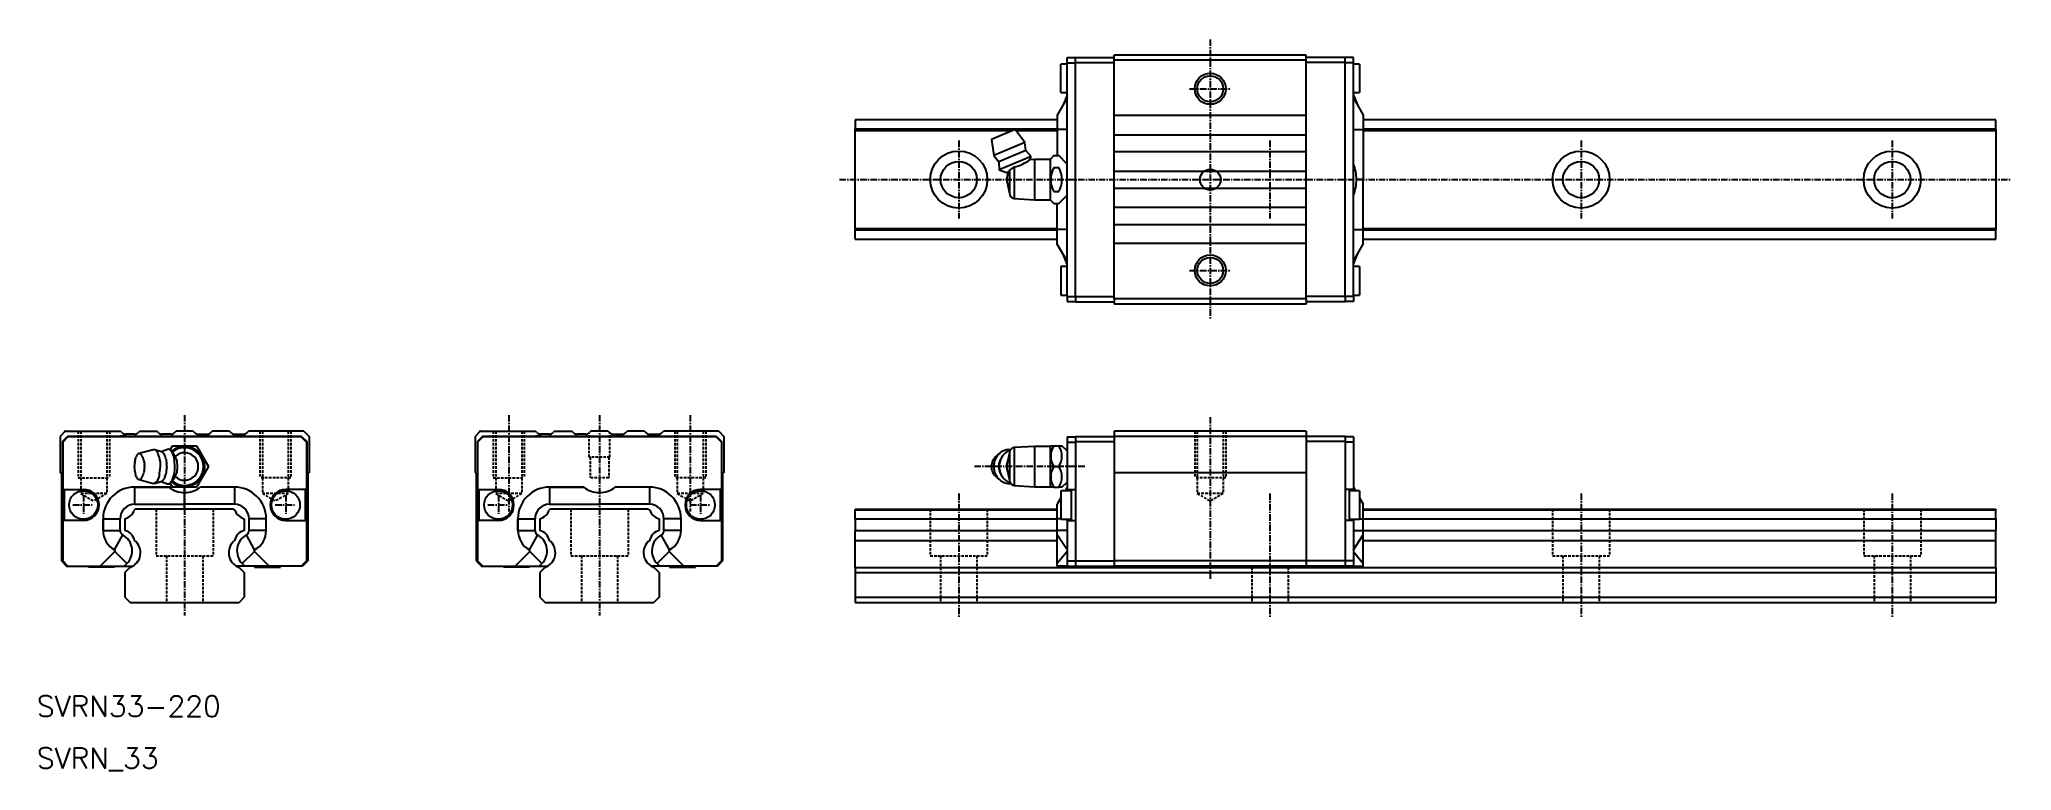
# Model space of a CAD drawing. Extents: x 11 to 391, y 10 to 150.
import ezdxf

# ---------------------------------------------------------------- set-up
doc = ezdxf.new("R2010")
doc.units = 0
doc.linetypes.add('CENTER', pattern=[2, 1.25, -0.25, 0.25, -0.25])
doc.linetypes.add('DASHED', pattern=[0.75, 0.5, -0.25])
doc.layers.get('0').update_dxf_attribs({"linetype": 'CONTINUOUS'})
doc.layers.add('CENTER', color=1, linetype='CENTER')
doc.styles.get("Standard").update_dxf_attribs({"font": 'txt.shx', "bigfont": 'bigfont.shx'})

msp = doc.modelspace()

# ---------------------------------------------------------------- linework, layer by layer
at = {"color": 7, "linetype": 'CONTINUOUS'}
for p, q in [((207.47, 140.25), (207.47, 145.75)), ((207.47, 140.25), (207.47, 145.75)), ((208.67, 145.75), (207.47, 145.75)), ((208.67, 145.75), (207.47, 145.75)), ((208.67, 147), (210.27, 147)), ((208.67, 146), (208.67, 147)), ((208.67, 101), (208.67, 146)), ((208.67, 146), (210.27, 146)), ((210.27, 147.05), (217.77, 147.05)), ((210.27, 146.05), (210.27, 147.05)), ((210.27, 100.95), (210.27, 146.05)), ((210.27, 146.05), (217.77, 146.05)), ((254.77, 147.5), (217.77, 147.5)), ((217.77, 146.5), (217.77, 147.5)), ((254.77, 146.5), (217.77, 146.5)), ((217.77, 100.5), (217.77, 146.5)), ((254.77, 146.5), (254.77, 147.5)), ((262.27, 147.05), (254.77, 147.05)), ((254.77, 100.5), (254.77, 146.5)), ((262.27, 146.05), (254.77, 146.05)), ((262.27, 146.05), (262.27, 147.05)), ((263.87, 147), (262.27, 147)), ((262.27, 100.95), (262.27, 146.05)), ((263.87, 146), (262.27, 146)), ((263.87, 146), (263.87, 147)), ((263.87, 101), (263.87, 146)), ((265.07, 145.75), (263.87, 145.75)), ((265.07, 145.75), (265.07, 140.25)), ((208.67, 139.23), (206.77, 135.93)), ((208.67, 139.23), (206.77, 135.93)), ((207.47, 140.25), (208.67, 140.25)), ((207.47, 140.25), (208.67, 140.25)), ((208.67, 139.78), (207.9, 137.9)), ((208.67, 139.78), (207.9, 137.9)), ((263.87, 140.25), (265.07, 140.25)), ((263.87, 139.78), (264.64, 137.9)), ((263.87, 139.23), (265.77, 135.93)), ((206.77, 135), (167.77, 135)), ((167.77, 135), (167.77, 133.2)), ((206.77, 133.2), (167.77, 133.2)), ((167.77, 132.9), (167.77, 133.2)), ((198.68, 133.14), (194.06, 131.23)), ((200.53, 130.66), (198.68, 133.14)), ((206.77, 135.93), (206.77, 133.13)), ((206.77, 135.93), (206.77, 133.13)), ((206.77, 133.13), (206.77, 128.12)), ((206.77, 133.13), (206.77, 128.12)), ((208.67, 133.13), (206.77, 133.13)), ((208.67, 133.13), (206.77, 133.13)), ((254.77, 135.85), (217.77, 135.85)), ((263.87, 133.13), (265.77, 133.13)), ((265.77, 135.93), (265.77, 133.13)), ((387.77, 135), (265.77, 135)), ((387.77, 133.2), (265.77, 133.2)), ((265.77, 133.13), (265.77, 123.5)), ((387.77, 133.2), (387.77, 135)), ((387.77, 133.2), (387.77, 132.9)), ((167.77, 114.1), (167.77, 132.9)), ((198.1, 132.9), (167.77, 132.9)), ((194.06, 131.23), (194.51, 128.17)), ((200.53, 130.66), (194.51, 128.17)), ((206.77, 132.9), (198.86, 132.9)), ((200.71, 129.11), (200.53, 130.66)), ((217.77, 132.15), (254.77, 132.15)), ((387.77, 132.9), (265.77, 132.9)), ((387.77, 132.9), (387.77, 114.1)), ((194.51, 128.17), (195.48, 126.94)), ((200.71, 129.11), (195.48, 126.94)), ((195.48, 126.94), (195.58, 125.36)), ((201.76, 127.92), (195.58, 125.36)), ((198.45, 125.95), (197.57, 125.31)), ((198.45, 125.95), (198.45, 119.86)), ((201.76, 127.92), (200.71, 129.11)), ((201.48, 127.32), (201.76, 127.92)), ((202.37, 127.37), (201.48, 127.32)), ((201.48, 127.32), (201.48, 127.32)), ((201.48, 127.32), (201.48, 127.32)), ((202.37, 127.37), (202.37, 119.62)), ((205.37, 127.37), (202.37, 127.37)), ((206.11, 128.12), (205.37, 127.37)), ((205.37, 127.37), (205.37, 119.62)), ((206.11, 128.12), (207.05, 128.12)), ((206.11, 125.81), (207.05, 125.81)), ((208.67, 126.5), (207.05, 128.12)), ((254.77, 128.85), (217.77, 128.85)), ((195.58, 125.36), (196.97, 124.86)), ((196.97, 124.86), (197.45, 125.05)), ((197.31, 125), (196.97, 123.5)), ((196.97, 123.5), (197.57, 120.85)), ((197.57, 125.31), (197.45, 125.05)), ((197.57, 125.31), (197.57, 120.85)), ((217.77, 125.15), (254.77, 125.15)), ((217.77, 121.85), (254.77, 121.85)), ((265.77, 123.5), (264.46, 123.5)), ((265.77, 113.87), (265.77, 123.5)), ((198.45, 119.86), (202.37, 119.62)), ((202.37, 119.62), (205.37, 119.62)), ((205.37, 119.62), (206.11, 118.88)), ((206.11, 121.19), (207.05, 121.19)), ((206.11, 118.88), (207.05, 118.88)), ((206.77, 113.87), (206.77, 118.88)), ((207.05, 118.88), (208.67, 120.5)), ((254.77, 118.15), (217.77, 118.15)), ((167.77, 114.1), (206.77, 114.1)), ((167.77, 114.1), (167.77, 113.8)), ((217.77, 114.85), (254.77, 114.85)), ((265.77, 114.1), (387.77, 114.1)), ((387.77, 114.1), (387.77, 113.8)), ((167.77, 113.8), (206.77, 113.8)), ((167.77, 112), (167.77, 113.8)), ((167.77, 112), (206.77, 112)), ((206.77, 111.07), (206.77, 113.87)), ((208.67, 113.87), (206.77, 113.87)), ((208.67, 107.77), (206.77, 111.07)), ((254.77, 111.15), (217.77, 111.15)), ((263.87, 113.87), (265.77, 113.87)), ((263.87, 107.77), (265.77, 111.07)), ((265.77, 111.07), (265.77, 113.87)), ((265.77, 113.8), (387.77, 113.8)), ((265.77, 112), (387.77, 112)), ((387.77, 112), (387.77, 113.8)), ((207.47, 106.75), (207.47, 101.25)), ((208.67, 106.75), (207.47, 106.75)), ((208.67, 107.22), (207.9, 109.1)), ((263.87, 107.22), (264.64, 109.1)), ((265.07, 106.75), (263.87, 106.75)), ((265.07, 106.75), (265.07, 101.25)), ((207.47, 101.25), (208.67, 101.25)), ((208.67, 101), (208.67, 100)), ((208.67, 101), (210.27, 101)), ((208.67, 100), (210.27, 100)), ((210.27, 100.95), (217.77, 100.95)), ((210.27, 100.95), (210.27, 99.95)), ((210.27, 99.95), (217.77, 99.95)), ((254.77, 100.5), (217.77, 100.5)), ((217.77, 100.5), (217.77, 99.5)), ((254.77, 99.5), (217.77, 99.5)), ((262.27, 100.95), (254.77, 100.95)), ((254.77, 100.5), (254.77, 99.5)), ((262.27, 99.95), (254.77, 99.95)), ((263.87, 101), (262.27, 101)), ((262.27, 100.95), (262.27, 99.95)), ((263.87, 100), (262.27, 100)), ((263.87, 101.25), (265.07, 101.25)), ((263.87, 101), (263.87, 100)), ((15.5, 75), (14.5, 74)), ((14.5, 74), (14.5, 67)), ((15.95, 74), (14.95, 73)), ((14.95, 73), (14.95, 59.05)), ((16, 73.9), (15, 72.9)), ((15, 72.9), (15, 63.8)), ((15.5, 75), (26.15, 75)), ((61.05, 74), (15.95, 74)), ((61, 73.9), (16, 73.9)), ((26.41, 74.74), (26.15, 75)), ((26.9, 74.05), (26.62, 74.05)), ((28.89, 74.45), (27.11, 74.45)), ((29.85, 75), (29.59, 74.74)), ((29.85, 75), (33.15, 75)), ((33.41, 74.74), (33.15, 75)), ((35.89, 74.45), (34.11, 74.45)), ((36.85, 75), (36.59, 74.74)), ((40.15, 75), (36.85, 75)), ((40.15, 75), (40.41, 74.74)), ((41.11, 74.45), (42.89, 74.45)), ((43.59, 74.74), (43.85, 75)), ((47.15, 75), (43.85, 75)), ((47.15, 75), (47.41, 74.74)), ((48.11, 74.45), (49.89, 74.45)), ((50.59, 74.74), (50.85, 75)), ((61.5, 75), (50.85, 75)), ((61, 73.9), (62, 72.9)), ((61.05, 74), (62.05, 73)), ((61.5, 75), (62.5, 74)), ((62, 72.9), (62, 63.8)), ((62.05, 73), (62.05, 50)), ((62.5, 74), (62.5, 67)), ((95.5, 75), (94.5, 74)), ((94.5, 74), (94.5, 67)), ((95.95, 74), (94.95, 73)), ((94.95, 73), (94.95, 59.05)), ((96, 73.9), (95, 72.9)), ((95, 72.9), (95, 63.8)), ((95.5, 75), (106.15, 75)), ((141.05, 74), (95.95, 74)), ((141, 73.9), (96, 73.9)), ((106.41, 74.74), (106.15, 75)), ((106.9, 74.05), (106.62, 74.05)), ((108.89, 74.45), (107.11, 74.45)), ((109.85, 75), (109.59, 74.74)), ((109.85, 75), (113.15, 75)), ((113.41, 74.74), (113.15, 75)), ((115.89, 74.45), (114.11, 74.45)), ((116.85, 75), (116.59, 74.74)), ((120.15, 75), (116.85, 75)), ((120.15, 75), (120.41, 74.74)), ((121.11, 74.45), (122.89, 74.45)), ((123.59, 74.74), (123.85, 75)), ((127.15, 75), (123.85, 75)), ((127.15, 75), (127.41, 74.74)), ((128.11, 74.45), (129.89, 74.45)), ((130.59, 74.74), (130.85, 75)), ((141.5, 75), (130.85, 75)), ((141, 73.9), (142, 72.9)), ((141.05, 74), (142.05, 73)), ((141.5, 75), (142.5, 74)), ((142, 72.9), (142, 63.8)), ((142.05, 73), (142.05, 50)), ((142.5, 74), (142.5, 67)), ((208.67, 73.9), (210.27, 73.9)), ((208.67, 73.9), (208.67, 72.9)), ((208.67, 72.9), (208.67, 63.8)), ((208.67, 72.9), (210.27, 72.9)), ((210.27, 74), (217.77, 74)), ((210.27, 74), (210.27, 73)), ((210.27, 73), (217.77, 73)), ((210.27, 73), (210.27, 50)), ((254.77, 75), (217.77, 75)), ((217.77, 75), (217.77, 74)), ((254.77, 74), (217.77, 74)), ((217.77, 74), (217.77, 67)), ((254.77, 75), (254.77, 74)), ((262.27, 74), (254.77, 74)), ((254.77, 74), (254.77, 67)), ((262.27, 73), (254.77, 73)), ((262.27, 74), (262.27, 73)), ((263.87, 73.9), (262.27, 73.9)), ((262.27, 73), (262.27, 50)), ((263.87, 72.9), (262.27, 72.9)), ((263.87, 73.9), (263.87, 72.9)), ((263.87, 72.9), (263.87, 63.8)), ((32.46, 71.44), (29.72, 70.69)), ((32.73, 71.44), (32.46, 71.44)), ((34.1, 71.02), (32.73, 71.44)), ((35.18, 71.51), (33.96, 71.06)), ((35.73, 71.4), (36.19, 72.2)), ((36.36, 70.62), (35.94, 71.18)), ((36.19, 72.2), (40.81, 72.2)), ((36.69, 70.13), (36.36, 70.62)), ((36.95, 69.63), (36.69, 70.13)), ((40.81, 72.2), (43.12, 68.2)), ((195.68, 70.78), (194.96, 70.18)), ((197.57, 70.85), (196.97, 68.2)), ((197.57, 70.85), (197.57, 65.55)), ((202.37, 72.07), (198.45, 71.84)), ((198.45, 71.84), (198.45, 64.56)), ((202.37, 72.07), (202.37, 64.32)), ((205.37, 72.07), (202.37, 72.07)), ((205.5, 72.2), (205.37, 72.07)), ((205.37, 72.07), (205.37, 64.32)), ((205.5, 72.2), (206.11, 72.2)), ((206.11, 72.2), (207.05, 72.2)), ((207.05, 72.2), (207.67, 72.2)), ((208.67, 71.2), (207.67, 72.2)), ((14.5, 67), (14.75, 67)), ((14.75, 67), (14.75, 50)), ((29.72, 65.71), (32.46, 64.96)), ((32.73, 64.96), (32.46, 64.96)), ((32.73, 64.96), (34.1, 65.38)), ((33.96, 65.34), (35.18, 64.89)), ((36.19, 64.2), (35.73, 65)), ((35.94, 65.22), (36.36, 65.78)), ((36.36, 65.78), (36.69, 66.27)), ((36.69, 66.27), (36.95, 66.77)), ((43.12, 68.2), (40.81, 64.2)), ((62.25, 67), (62.25, 50)), ((62.5, 67), (62.25, 67)), ((94.5, 67), (94.75, 67)), ((94.75, 67), (94.75, 50)), ((142.25, 67), (142.25, 50)), ((142.5, 67), (142.25, 67)), ((196.97, 68.2), (197.57, 65.55)), ((206.11, 68.2), (207.05, 68.2)), ((207.67, 64.2), (208.67, 65.2)), ((254.77, 67), (217.77, 67)), ((217.77, 67), (217.77, 50)), ((254.77, 67), (254.77, 50)), ((15, 63.8), (19, 63.8)), ((15.25, 63.8), (15.25, 57.8)), ((28.87, 64.23), (35.46, 64.23)), ((35.46, 64.23), (28.87, 64.23)), ((28.87, 64.23), (28.87, 60.93)), ((28.87, 64.23), (28.87, 60.93)), ((28.87, 60.93), (38.5, 60.93)), ((28.87, 60.93), (38.5, 60.93)), ((36.17, 64.23), (35.46, 64.23)), ((40.81, 64.2), (36.19, 64.2)), ((38.5, 63.22), (38.5, 64.2)), ((38.5, 63.21), (38.5, 63.22)), ((38.5, 63.2), (38.5, 63.21)), ((38.5, 60.93), (38.5, 63.2)), ((38.5, 60.93), (38.5, 63.2)), ((48.13, 60.93), (38.5, 60.93)), ((38.5, 60), (38.5, 60.93)), ((48.13, 64.23), (41.54, 64.23)), ((48.13, 64.23), (48.13, 60.93)), ((62, 63.8), (58, 63.8)), ((61.75, 63.8), (61.75, 57.8)), ((61.75, 63.8), (61.75, 57.8)), ((95, 63.8), (99, 63.8)), ((95.25, 63.8), (95.25, 57.8)), ((115.46, 64.23), (108.87, 64.23)), ((108.87, 64.23), (115.46, 64.23)), ((108.87, 64.23), (108.87, 60.93)), ((108.87, 64.23), (108.87, 60.93)), ((108.87, 60.93), (118.5, 60.93)), ((108.87, 60.93), (118.5, 60.93)), ((128.13, 60.93), (118.5, 60.93)), ((128.13, 64.23), (121.54, 64.23)), ((128.13, 64.23), (128.13, 60.93)), ((142, 63.8), (138, 63.8)), ((141.75, 63.8), (141.75, 57.8)), ((141.75, 63.8), (141.75, 57.8)), ((198.45, 64.56), (202.37, 64.32)), ((202.37, 64.32), (205.37, 64.32)), ((205.37, 64.32), (205.5, 64.2)), ((206.11, 64.2), (205.5, 64.2)), ((206.11, 64.2), (207.05, 64.2)), ((207.47, 62.15), (206.77, 60.93)), ((206.77, 58.13), (206.77, 60.93)), ((207.67, 64.2), (207.05, 64.2)), ((207.47, 63.55), (207.47, 58.05)), ((209.47, 63.55), (207.47, 63.55)), ((208.67, 64.23), (208.28, 63.55)), ((208.67, 63.8), (210.27, 63.8)), ((208.67, 63.55), (208.67, 63.8)), ((209.47, 63.8), (209.47, 57.8)), ((209.47, 63.8), (209.47, 57.8)), ((263.87, 63.8), (262.27, 63.8)), ((263.07, 63.8), (263.07, 57.8)), ((265.07, 63.55), (263.07, 63.55)), ((263.87, 64.23), (264.26, 63.55)), ((263.87, 63.55), (263.87, 63.8)), ((265.07, 63.55), (265.07, 58.05)), ((265.07, 62.15), (265.77, 60.93)), ((265.77, 58.13), (265.77, 60.93)), ((14.95, 54.95), (14.95, 59.05)), ((14.95, 59.05), (14.95, 54.95)), ((14.95, 59.05), (15.25, 59.05)), ((15, 57.8), (15, 50)), ((19, 57.8), (15, 57.8)), ((22.77, 58.13), (26.07, 58.13)), ((22.77, 58.13), (26.07, 58.13)), ((22.77, 55.9), (22.77, 58.13)), ((22.77, 58.13), (22.77, 55.9)), ((26.07, 55.9), (26.07, 58.13)), ((26.07, 55.9), (26.07, 58.13)), ((27, 58.15), (27, 55.85)), ((29.1, 60), (28.8, 59.83)), ((47.9, 60), (29.1, 60)), ((47.9, 60), (48.2, 59.83)), ((50, 58.15), (50, 55.85)), ((54.23, 58.13), (50.93, 58.13)), ((50.93, 55.9), (50.93, 58.13)), ((54.23, 55.9), (54.23, 58.13)), ((58, 57.8), (62, 57.8)), ((62, 57.8), (62, 50)), ((94.95, 59.05), (94.95, 54.95)), ((94.95, 54.95), (94.95, 59.05)), ((94.95, 59.05), (95.25, 59.05)), ((95, 57.8), (95, 50)), ((99, 57.8), (95, 57.8)), ((102.77, 58.13), (102.77, 55.9)), ((102.77, 55.9), (102.77, 58.13)), ((102.77, 58.13), (106.07, 58.13)), ((102.77, 58.13), (106.07, 58.13)), ((106.07, 55.9), (106.07, 58.13)), ((106.07, 55.9), (106.07, 58.13)), ((107, 58.15), (107, 55.85)), ((109.1, 60), (108.8, 59.83)), ((127.9, 60), (109.1, 60)), ((127.9, 60), (128.2, 59.83)), ((130, 58.15), (130, 55.85)), ((134.23, 58.13), (130.93, 58.13)), ((130.93, 55.9), (130.93, 58.13)), ((134.23, 55.9), (134.23, 58.13)), ((138, 57.8), (142, 57.8)), ((142, 57.8), (142, 50)), ((167.77, 60), (206.77, 60)), ((167.77, 60), (167.77, 59.83)), ((167.77, 59.83), (206.77, 59.83)), ((167.77, 58.15), (167.77, 59.83)), ((167.77, 58.15), (206.77, 58.15)), ((167.77, 58.15), (167.77, 55.85)), ((206.77, 55.9), (206.77, 58.13)), ((207.47, 58.13), (206.77, 58.13)), ((207.47, 58.05), (209.47, 58.05)), ((208.67, 57.8), (208.67, 58.05)), ((208.67, 57.8), (208.67, 50)), ((208.67, 57.8), (210.27, 57.8)), ((263.87, 57.8), (262.27, 57.8)), ((263.07, 58.05), (265.07, 58.05)), ((263.87, 57.8), (263.87, 58.05)), ((263.87, 57.8), (263.87, 50)), ((265.07, 58.13), (265.77, 58.13)), ((265.77, 60), (387.77, 60)), ((265.77, 59.83), (387.77, 59.83)), ((265.77, 58.15), (387.77, 58.15)), ((265.77, 55.9), (265.77, 58.13)), ((387.77, 60), (387.77, 59.83)), ((387.77, 58.15), (387.77, 59.83)), ((387.77, 58.15), (387.77, 55.85)), ((14.95, 54.95), (14.95, 50)), ((14.95, 54.95), (15, 54.95)), ((22.77, 55.9), (26.07, 55.9)), ((22.77, 55.9), (26.07, 55.9)), ((24.99, 52.14), (26.59, 55.03)), ((24.99, 52.14), (26.59, 55.03)), ((52.01, 52.14), (50.41, 55.03)), ((54.23, 55.9), (50.93, 55.9)), ((94.95, 54.95), (94.95, 50)), ((94.95, 54.95), (95, 54.95)), ((102.77, 55.9), (106.07, 55.9)), ((102.77, 55.9), (106.07, 55.9)), ((104.99, 52.14), (106.59, 55.03)), ((104.99, 52.14), (106.59, 55.03)), ((132.01, 52.14), (130.41, 55.03)), ((134.23, 55.9), (130.93, 55.9)), ((167.77, 55.85), (206.77, 55.85)), ((167.77, 53.96), (167.77, 55.85)), ((167.77, 48.76), (167.77, 53.96)), ((167.77, 53.96), (206.77, 53.96)), ((208.67, 55.9), (206.77, 55.9)), ((206.77, 55.03), (206.77, 55.9)), ((208.67, 52.14), (206.77, 55.03)), ((206.77, 49.49), (206.77, 55.03)), ((263.87, 55.9), (265.77, 55.9)), ((263.87, 52.14), (265.77, 55.03)), ((265.77, 55.03), (265.77, 55.9)), ((265.77, 55.85), (387.77, 55.85)), ((265.77, 49.49), (265.77, 55.03)), ((265.77, 53.96), (387.77, 53.96)), ((387.77, 53.96), (387.77, 55.85)), ((387.77, 48.76), (387.77, 53.96)), ((14.75, 50), (15.75, 49)), ((14.95, 50), (15.95, 49)), ((15, 50), (16, 49)), ((22.22, 49), (25.04, 51.82)), ((25.04, 51.82), (22.22, 49)), ((25.04, 51.82), (27.37, 49.49)), ((25.04, 51.82), (27.37, 49.49)), ((26.88, 49), (27.37, 49.49)), ((26.88, 49), (27.37, 49.49)), ((51.96, 51.82), (49.63, 49.49)), ((50.12, 49), (49.63, 49.49)), ((54.78, 49), (51.96, 51.82)), ((62, 50), (61, 49)), ((62.05, 50), (61.05, 49)), ((62.25, 50), (61.25, 49)), ((94.75, 50), (95.75, 49)), ((94.95, 50), (95.95, 49)), ((95, 50), (96, 49)), ((105.04, 51.82), (102.22, 49)), ((102.22, 49), (105.04, 51.82)), ((105.04, 51.82), (107.37, 49.49)), ((105.04, 51.82), (107.37, 49.49)), ((106.88, 49), (107.37, 49.49)), ((106.88, 49), (107.37, 49.49)), ((131.96, 51.82), (129.63, 49.49)), ((130.12, 49), (129.63, 49.49)), ((134.78, 49), (131.96, 51.82)), ((142, 50), (141, 49)), ((142.05, 50), (141.05, 49)), ((142.25, 50), (141.25, 49)), ((208.67, 51.82), (206.77, 49.49)), ((206.77, 49), (206.77, 49.49)), ((208.67, 50), (208.67, 49)), ((208.67, 50), (210.27, 50)), ((210.27, 50), (210.27, 49)), ((210.27, 50), (217.77, 50)), ((254.77, 50), (217.77, 50)), ((217.77, 50), (217.77, 49)), ((254.77, 50), (254.77, 49)), ((262.27, 50), (254.77, 50)), ((262.27, 50), (262.27, 49)), ((263.87, 50), (262.27, 50)), ((263.87, 51.82), (265.77, 49.49)), ((263.87, 50), (263.87, 49)), ((265.77, 49), (265.77, 49.49)), ((15.75, 49), (15.95, 49)), ((15.95, 49), (16, 49)), ((16, 49), (22.22, 49)), ((20, 48.96), (20, 48.8)), ((25, 48.8), (20, 48.8)), ((22.22, 49), (26.88, 49)), ((22.22, 49), (26.88, 49)), ((25, 48.8), (25, 49)), ((26.88, 49), (28.5, 49)), ((26.88, 49), (28.5, 49)), ((27.96, 48.76), (27, 47.8)), ((27, 47.8), (27, 43)), ((50.12, 49), (48.5, 49)), ((49.04, 48.76), (50, 47.8)), ((50, 47.8), (50, 43)), ((54.78, 49), (50.12, 49)), ((52, 49), (52, 48.8)), ((52, 48.8), (57, 48.8)), ((61, 49), (54.78, 49)), ((57, 48.8), (57, 49)), ((61.05, 49), (61, 49)), ((61.25, 49), (61.05, 49)), ((95.75, 49), (95.95, 49)), ((95.95, 49), (96, 49)), ((96, 49), (102.22, 49)), ((100, 48.96), (100, 48.8)), ((105, 48.8), (100, 48.8)), ((102.22, 49), (106.88, 49)), ((102.22, 49), (106.88, 49)), ((105, 48.8), (105, 49)), ((106.88, 49), (108.5, 49)), ((106.88, 49), (108.5, 49)), ((107.96, 48.76), (107, 47.8)), ((107, 47.8), (107, 43)), ((130.12, 49), (128.5, 49)), ((129.04, 48.76), (130, 47.8)), ((130, 47.8), (130, 43)), ((134.78, 49), (130.12, 49)), ((132, 49), (132, 48.8)), ((132, 48.8), (137, 48.8)), ((141, 49), (134.78, 49)), ((137, 48.8), (137, 49)), ((141.05, 49), (141, 49)), ((141.25, 49), (141.05, 49)), ((167.77, 48.76), (387.77, 48.76)), ((167.77, 48.76), (167.77, 47.8)), ((167.77, 47.8), (387.77, 47.8)), ((167.77, 47.8), (167.77, 43)), ((208.67, 49), (206.77, 49)), ((208.67, 49), (210.27, 49)), ((210.27, 49), (217.77, 49)), ((254.77, 49), (217.77, 49)), ((262.27, 49), (254.77, 49)), ((263.87, 49), (262.27, 49)), ((263.87, 49), (265.77, 49)), ((387.77, 48.76), (387.77, 47.8)), ((387.77, 47.8), (387.77, 43)), ((27, 43), (28, 42)), ((28, 42), (49, 42)), ((50, 43), (49, 42)), ((107, 43), (108, 42)), ((108, 42), (129, 42)), ((130, 43), (129, 42)), ((167.77, 43), (387.77, 43)), ((167.77, 43), (167.77, 42)), ((167.77, 42), (387.77, 42)), ((387.77, 43), (387.77, 42))]:
    msp.add_line(p, q, dxfattribs=at)
at = {"color": 3, "linetype": 'DASHED'}
for p, q in [((18, 75), (18, 66)), ((18.5, 75), (18.5, 63)), ((23.5, 75), (23.5, 63)), ((24, 75), (24, 66)), ((53, 75), (53, 66)), ((53.5, 75), (53.5, 63)), ((58.5, 75), (58.5, 63)), ((59, 75), (59, 66)), ((98, 75), (98, 66)), ((98.5, 75), (98.5, 63)), ((103.5, 75), (103.5, 63)), ((104, 75), (104, 66)), ((116.5, 70), (116.5, 74.66)), ((120.5, 70), (120.5, 74.66)), ((133, 75), (133, 66)), ((133.5, 75), (133.5, 63)), ((138.5, 75), (138.5, 63)), ((139, 75), (139, 66)), ((233.27, 75), (233.27, 66)), ((233.77, 75), (233.77, 63)), ((238.77, 75), (238.77, 63)), ((239.27, 75), (239.27, 66)), ((120.5, 70), (116.5, 70)), ((116.7, 70), (116.7, 66)), ((120.3, 70), (120.3, 66)), ((18, 66), (24, 66)), ((59, 66), (53, 66)), ((98, 66), (104, 66)), ((120.3, 66), (116.7, 66)), ((139, 66), (133, 66)), ((239.27, 66), (233.27, 66)), ((23.5, 63), (18.5, 63)), ((18.5, 63), (21, 61.56)), ((23.5, 63), (21, 61.56)), ((58.5, 63), (53.5, 63)), ((53.5, 63), (56, 61.56)), ((58.5, 63), (56, 61.56)), ((98.5, 63), (101, 61.56)), ((103.5, 63), (98.5, 63)), ((103.5, 63), (101, 61.56)), ((138.5, 63), (133.5, 63)), ((133.5, 63), (136, 61.56)), ((138.5, 63), (136, 61.56)), ((233.77, 63), (236.27, 61.56)), ((238.77, 63), (233.77, 63)), ((238.77, 63), (236.27, 61.56)), ((33, 60), (33, 51)), ((44, 60), (44, 51)), ((113, 60), (113, 51)), ((124, 60), (124, 51)), ((182.27, 60), (182.27, 51)), ((193.27, 60), (193.27, 51)), ((302.27, 60), (302.27, 51)), ((313.27, 60), (313.27, 51)), ((362.27, 60), (362.27, 51)), ((373.27, 60), (373.27, 51)), ((33, 51), (44, 51)), ((35, 51), (35, 42)), ((42, 51), (42, 42)), ((113, 51), (124, 51)), ((115, 51), (115, 42)), ((122, 51), (122, 42)), ((182.27, 51), (193.27, 51)), ((184.27, 51), (184.27, 42)), ((191.27, 51), (191.27, 42)), ((302.27, 51), (313.27, 51)), ((304.27, 51), (304.27, 42)), ((311.27, 51), (311.27, 42)), ((362.27, 51), (373.27, 51)), ((364.27, 51), (364.27, 42)), ((371.27, 51), (371.27, 42)), ((244.27, 48.76), (244.27, 42)), ((251.27, 48.76), (251.27, 42))]:
    msp.add_line(p, q, dxfattribs=at)
at = {"color": 3, "linetype": 'CONTINUOUS'}
for centre in [(236.27, 141), (236.27, 106)]:
    msp.add_circle(centre, 3, dxfattribs=at)
at = {"color": 7, "linetype": 'CONTINUOUS'}
for centre, radius in [((236.27, 141), 2.5), ((187.77, 123.5), 5.5), ((187.77, 123.5), 3.5), ((236.27, 123.5), 2), ((307.77, 123.5), 5.5), ((307.77, 123.5), 3.5), ((367.77, 123.5), 5.5), ((367.77, 123.5), 3.5), ((236.27, 106), 2.5), ((19, 60.8), 2.75), ((19, 60.8), 2.75), ((58, 60.8), 2.75), ((99, 60.8), 2.75), ((99, 60.8), 2.75), ((138, 60.8), 2.75)]:
    msp.add_circle(centre, radius, dxfattribs=at)
for centre, radius, start, end in [((197.03, 133.1), 7.29, 281.2292, 307.55), ((210.12, 123.5), 4.62, 150.0104, 209.9896), ((203.05, 123.5), 4.62, 330.0001, 29.9999), ((256.75, 123.57), 7.71, 359.4563, 22.6234), ((256.75, 123.43), 7.71, 337.3766, 0.5437), ((198.57, 120.85), 1, 180, 263.2229), ((26.62, 68.05), 6, 90, 97.5568), ((27.11, 75.45), 1, 225, 270), ((26.9, 68.55), 5.5, 82.1067, 90), ((28.89, 75.45), 1, 270, 315), ((34.11, 75.45), 1, 225, 270), ((35.89, 75.45), 1, 270, 315), ((41.11, 75.45), 1, 225, 270), ((42.89, 75.45), 1, 270, 315), ((48.11, 75.45), 1, 225, 270), ((49.89, 75.45), 1, 270, 315), ((106.62, 68.05), 6, 90, 97.5568), ((107.11, 75.45), 1, 225, 270), ((106.9, 68.55), 5.5, 82.1067, 90), ((108.89, 75.45), 1, 270, 315), ((114.11, 75.45), 1, 225, 270), ((115.89, 75.45), 1, 270, 315), ((121.11, 75.45), 1, 225, 270), ((122.89, 75.45), 1, 270, 315), ((128.11, 75.45), 1, 225, 270), ((129.89, 75.45), 1, 270, 315), ((30.68, 68.49), 1.81, 173.733, 180.0616), ((25.15, 68.48), 3.71, 356.9724, 0.0616), ((25.03, 69.11), 3.87, 353.733, 356.7047), ((30.66, 68.78), 1.77, 170.1836, 176.7047), ((24.66, 69.82), 4.32, 350.1836, 352.8665), ((30.61, 69.08), 1.68, 165.9229, 172.8665), ((23.44, 70.87), 5.71, 345.9229, 347.9835), ((30.51, 69.37), 1.51, 160.0922, 167.9835), ((7.24, 77.8), 23.24, 340.0922, 340.6158), ((30.27, 69.69), 1.18, 149.9462, 160.6158), ((31.34, 69.08), 2.41, 144.2871, 149.9462), ((29.78, 70.2), 0.49, 97.1639, 144.2871), ((29.67, 70.06), 0.628, 42.7713, 85.8209), ((28.84, 69.29), 1.76, 34.4113, 42.7713), ((29.16, 69.51), 1.37, 24.8028, 34.4113), ((24.84, 67.52), 6.13, 22.7591, 24.8028), ((28.8, 69.18), 1.84, 16.1339, 22.7591), ((-2.86, 60.02), 34.79, 15.7913, 16.1339), ((28.58, 68.91), 2.12, 10.2366, 15.7913), ((61.62, 74.88), 31.46, 190.2366, 190.607), ((28.46, 68.67), 2.29, 5.5412, 10.607), ((46.95, 70.46), 16.29, 185.5412, 186.2483), ((28.39, 68.43), 2.37, 1.408, 6.2483), ((44.33, 68.82), 13.57, 181.408, 182.2531), ((32.32, 70.44), 1.08, 21.0278, 67.2834), ((12.76, 62.92), 22.03, 18.6519, 21.0278), ((29.65, 68.62), 4.21, 354.2322, 18.6519), ((33.51, 69.75), 1.39, 55.0676, 65.0564), ((33.94, 70.36), 0.646, 25.4744, 55.0676), ((54.96, 80.38), 22.64, 205.4744, 206.7542), ((33.5, 69.56), 1.4, 7.3483, 26.7542), ((59.94, 72.97), 25.26, 187.3483, 189.748), ((33.26, 68.39), 1.81, 354.0912, 9.748), ((35.36, 71.03), 0.511, 60.8171, 110.5992), ((35.13, 70.62), 0.984, 34.9878, 60.8171), ((33.29, 69.33), 3.23, 7.3525, 34.9878), ((38.5, 68.2), 3.88, 229.2393, 130.7607), ((38.5, 68.2), 3.64, 229.0058, 130.9942), ((14.45, 66.9), 22.23, 3.3561, 7.3525), ((38.5, 68.2), 2.65, 226.8285, 133.1715), ((31.84, 68.2), 5.31, 344.3386, 15.6614), ((196.81, 68.19), 2.75, 156.3696, 179.7225), ((196.52, 68.31), 2.43, 129.9202, 156.3696), ((197.96, 68.21), 3.45, 155.8923, 180.1998), ((197.81, 68.28), 3.29, 130.7852, 155.8923), ((198.61, 68.19), 3.14, 141.4466, 179.7942), ((199.04, 68.22), 3.46, 163.2854, 180.3436), ((197.53, 68.6), 2.86, 85.1547, 130.7852), ((199.18, 68.18), 3.61, 146.9357, 163.2854), ((198.77, 68.45), 3.11, 109.6894, 146.9357), ((199.37, 68.2), 2.4, 154.7068, 179.7781), ((198.57, 70.85), 1, 96.7771, 180), ((209.04, 70.2), 3.54, 145.6279, 214.3721), ((204.13, 70.2), 3.54, 325.6279, 34.3721), ((30.68, 68.19), 1.83, 176.9724, 183.2469), ((25.15, 67.88), 3.72, 0.1617, 3.2469), ((30.68, 67.89), 1.81, 180.1617, 186.4986), ((25.01, 67.25), 3.89, 3.5403, 6.4986), ((30.66, 67.6), 1.77, 183.5403, 190.0814), ((24.62, 66.52), 4.37, 7.4277, 10.0814), ((30.61, 67.3), 1.67, 187.4277, 194.4141), ((23.27, 65.42), 5.9, 12.4183, 14.4141), ((30.5, 67.01), 1.5, 192.4183, 200.4132), ((-4.46, 54), 35.8, 20.0721, 20.4132), ((30.25, 66.68), 1.15, 200.0721, 211.1208), ((31.02, 67.15), 2.06, 211.1208, 217.8884), ((29.78, 66.18), 0.477, 217.8884, 242.119), ((29.73, 66.09), 0.381, 242.119, 267.2598), ((29.68, 66.31), 0.597, 273.2202, 298.7005), ((29.69, 66.3), 0.589, 298.7005, 314.972), ((28.97, 67.01), 1.59, 314.972, 324.4048), ((29.19, 66.86), 1.33, 324.4048, 334.4057), ((25.32, 68.71), 5.62, 334.4057, 336.6464), ((28.82, 67.2), 1.81, 336.6464, 343.3865), ((3.02, 74.9), 28.74, 343.3865, 343.8022), ((28.59, 67.47), 2.1, 343.8022, 349.4059), ((64.72, 60.72), 34.65, 169.0693, 169.4059), ((28.46, 67.72), 2.28, 349.0693, 354.1585), ((47.31, 65.79), 16.67, 173.4671, 174.1585), ((28.4, 67.96), 2.37, 353.4671, 358.3172), ((44.4, 67.49), 13.64, 177.4766, 178.3172), ((28.37, 68.19), 2.4, 357.4766, 2.2531), ((31.57, 66.69), 2.08, 304.0454, 352.8838), ((-41.46, 75.81), 75.68, 352.8838, 354.2322), ((33.8, 66.17), 0.842, 290.5673, 338.4782), ((14.34, 73.85), 21.76, 338.4782, 340.7177), ((32.38, 67.54), 2.66, 340.7177, 1.156), ((39.97, 67.69), 4.94, 174.0912, 181.156), ((35.38, 65.79), 0.919, 257.7557, 277.7073), ((35.47, 65.12), 0.242, 277.7073, 306.3092), ((36.44, 63.79), 1.41, 120.5653, 126.3092), ((35.44, 65.49), 0.561, 300.5653, 331.7244), ((30.45, 68.17), 6.23, 331.7244, 345.9353), ((31.53, 67.9), 5.12, 345.9353, 3.3561), ((196.69, 68.19), 2.63, 179.7225, 204.1854), ((196.61, 68.15), 2.53, 204.1854, 229.5249), ((198.07, 68.21), 3.56, 180.1998, 203.7081), ((197.73, 68.06), 3.19, 203.7081, 230.0021), ((226.37, 103.02), 48.38, 229.5249, 230.6346), ((198.46, 68.19), 2.98, 179.7942, 196.5767), ((199.34, 68.22), 3.76, 180.3436, 196.0273), ((198.69, 68.26), 3.23, 196.5767, 217.9131), ((197.58, 67.88), 2.95, 230.0021, 251.8623), ((198.93, 68.1), 3.33, 196.0273, 213.7038), ((198.95, 68.12), 3.36, 213.7038, 231.0042), ((197.52, 67.7), 2.76, 251.8623, 275.2328), ((198.67, 67.76), 2.9, 231.0042, 250.9998), ((199.43, 68.22), 2.46, 180.3823, 205.1326), ((198.57, 65.55), 1, 180, 263.2229), ((209.04, 66.2), 3.54, 145.6279, 214.3721), ((204.13, 66.2), 3.54, 325.6279, 34.3721), ((19, 60.8), 3, 270, 90), ((28.87, 58.13), 6.1, 90.0008, 179.9992), ((28.87, 58.13), 6.1, 90.0008, 179.9992), ((28.87, 58.13), 2.8, 90, 180), ((28.87, 58.13), 2.8, 90, 180), ((38.5, 68.2), 5, 232.5609, 270), ((38.5, 68.2), 5, 270, 307.4391), ((48.13, 58.13), 6.1, 0.0008, 89.9992), ((48.13, 58.13), 2.8, 0, 90), ((58, 60.8), 3, 90, 270), ((99, 60.8), 3, 270, 90), ((108.87, 58.13), 6.1, 90.0008, 179.9992), ((108.87, 58.13), 6.1, 90.0008, 179.9992), ((108.87, 58.13), 2.8, 90, 180), ((108.87, 58.13), 2.8, 90, 180), ((118.5, 68.2), 5, 232.5609, 270), ((118.5, 68.2), 5, 270, 307.4391), ((128.13, 58.13), 6.1, 0.0008, 89.9992), ((128.13, 58.13), 2.8, 0, 90), ((138, 60.8), 3, 90, 270), ((26.42, 60.58), 2.5, 283.5091, 342.3449), ((50.58, 60.58), 2.5, 197.6551, 256.4909), ((106.42, 60.58), 2.5, 283.5091, 342.3449), ((130.58, 60.58), 2.5, 197.6551, 256.4909), ((27.07, 55.9), 4.3, 180.0008, 241.1143), ((27.07, 55.9), 4.3, 180.0008, 241.1143), ((27.07, 55.9), 1, 180, 241.1151), ((27.07, 55.9), 1, 180, 241.1151), ((24.9, 51.96), 3.5, 315, 61.1151), ((24.9, 51.96), 3.5, 315, 61.1151), ((26.42, 53.42), 2.5, 12.4795, 76.4909), ((27, 51.6), 3, 288.5944, 51.7585), ((50, 51.6), 3, 128.2415, 251.4056), ((50.58, 53.42), 2.5, 103.5091, 167.5205), ((52.1, 51.96), 3.5, 118.8849, 225), ((49.93, 55.9), 1, 298.8849, 0), ((49.93, 55.9), 4.3, 298.8857, 359.9992), ((107.07, 55.9), 4.3, 180.0008, 241.1143), ((107.07, 55.9), 4.3, 180.0008, 241.1143), ((107.07, 55.9), 1, 180, 241.1151), ((107.07, 55.9), 1, 180, 241.1151), ((104.9, 51.96), 3.5, 315, 61.1151), ((104.9, 51.96), 3.5, 315, 61.1151), ((106.42, 53.42), 2.5, 12.4795, 76.4909), ((107, 51.6), 3, 288.5944, 51.7585), ((130, 51.6), 3, 128.2415, 251.4056), ((130.58, 53.42), 2.5, 103.5091, 167.5205), ((132.1, 51.96), 3.5, 118.8849, 225), ((129.93, 55.9), 1, 298.8849, 0), ((129.93, 55.9), 4.3, 298.8857, 359.9992), ((24.9, 51.96), 0.2, 315.0002, 61.115), ((52.1, 51.96), 0.2, 118.885, 224.9998), ((104.9, 51.96), 0.2, 315.0002, 61.115), ((132.1, 51.96), 0.2, 118.885, 224.9998)]:
    msp.add_arc(centre, radius, start, end, dxfattribs=at)
at = {"color": 7}
for p in [(15.5, 75), (95.5, 75)]:
    msp.add_point(p, dxfattribs=at)
at = {"layer": 'CENTER', "color": 1, "linetype": 'CENTER'}
for p, q in [((236.27, 150.5), (236.27, 96.5)), ((232.27, 141), (240.27, 141)), ((187.77, 131), (187.77, 116)), ((247.77, 131), (247.77, 116)), ((307.77, 131), (307.77, 116)), ((367.77, 131), (367.77, 116)), ((164.77, 123.5), (390.77, 123.5)), ((232.27, 106), (240.27, 106)), ((38.5, 78.12), (38.5, 39.52)), ((101, 78.12), (101, 59.56)), ((118.5, 78.12), (118.5, 39.52)), ((136, 78.12), (136, 59.56)), ((236.27, 77.74), (236.27, 46.57)), ((212.06, 68.2), (190.76, 68.2)), ((19, 62.69), (19, 59.09)), ((58, 62.69), (58, 59.09)), ((99, 62.69), (99, 59.09)), ((138, 62.69), (138, 59.09)), ((187.77, 63), (187.77, 39)), ((247.77, 63), (247.77, 39)), ((307.77, 63), (307.77, 39)), ((367.77, 63), (367.77, 39)), ((16.96, 60.8), (20.86, 60.8)), ((55.97, 60.8), (59.87, 60.8)), ((96.96, 60.8), (100.86, 60.8)), ((135.97, 60.8), (139.87, 60.8))]:
    msp.add_line(p, q, dxfattribs=at)

# ---------------------------------------------------------------- texts
at = {"color": 7, "linetype": 'CONTINUOUS'}
for s, p in [('SVRN33-220', (10, 20)), ('SVRN_33', (10, 10))]:
    msp.add_text(s, height=4, dxfattribs=at).set_placement(p)

doc.saveas('drawing.dxf')
